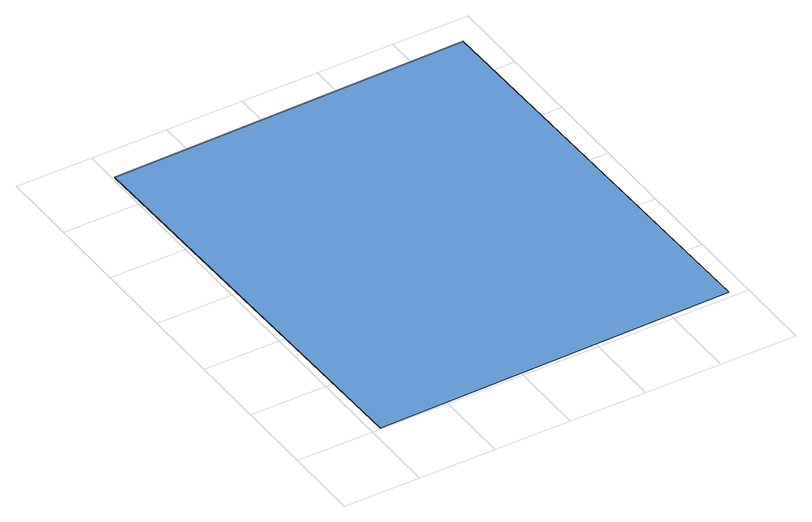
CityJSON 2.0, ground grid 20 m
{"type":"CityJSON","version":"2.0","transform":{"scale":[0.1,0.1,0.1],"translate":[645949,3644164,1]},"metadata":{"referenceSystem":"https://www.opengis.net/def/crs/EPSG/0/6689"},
"CityObjects":{
"waterbody1":{"type":"WaterBody","attributes":{"class":"1020"},"geometry":[{"type":"MultiSurface","lod":"2","boundaries":[[[0,1,2,3]],[[4,5,6,7]],[[2,6,7,3]],[[5,4,1,0]],[[7,5,0,3]],[[1,4,6,2]]]}]}
},
"vertices":[
[957,16,8],[940,1125,8],[5,1111,8],[22,2,8],[940,1125,10],[957,16,10],[5,1111,10],[22,2,10]
]}
